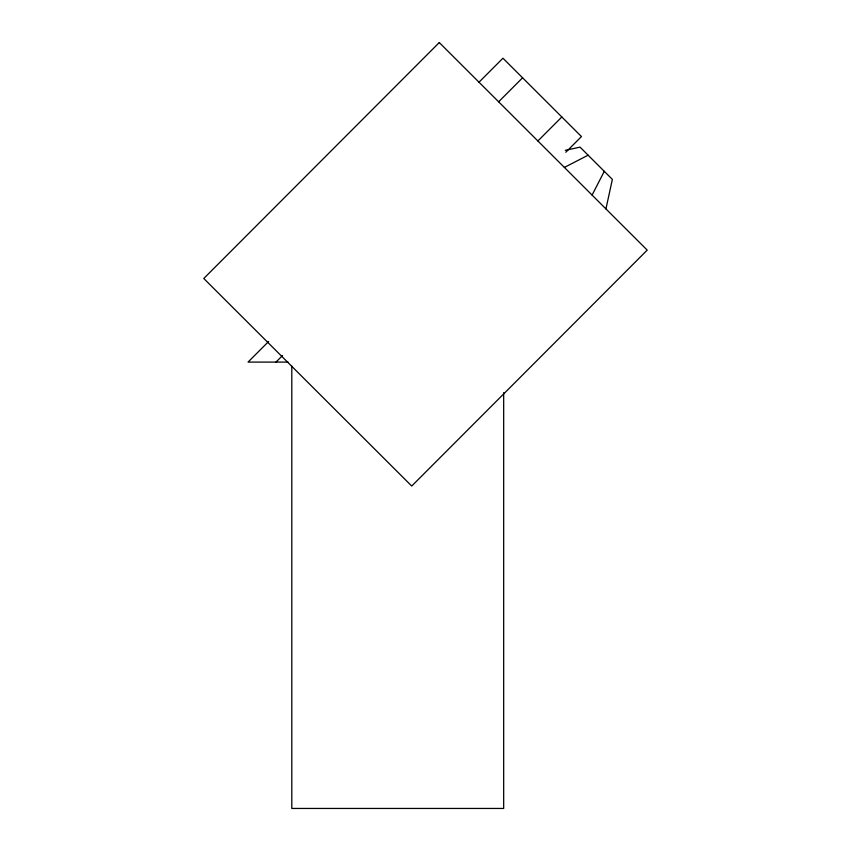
<?xml version="1.0" encoding="UTF-8"?>
<svg xmlns="http://www.w3.org/2000/svg" width="851" height="851" viewBox="0 0 851 851"><rect width="100%" height="100%" fill="white"/><g stroke="black" fill="none" stroke-linecap="round" stroke-linejoin="round"><path stroke-width="1.28" d="M291.797 366.079L291.797 808.45L503.675 808.45L503.675 392.651M605.944 208.91L612.358 179.391L580.042 147.127L565.287 150.361M592.094 195.081L604.284 171.328M479.007 82.207L502.952 58.208L581.456 136.564L565.798 152.255M498.633 101.79L522.578 77.803M268.608 341.506L248.056 362.09L288.064 362.09M275.99 362.09L282.543 355.537M537.885 140.968L561.83 116.981M564.383 167.424L588.126 155.19M439.276 42.55L203.783 278.49L411.724 486.049L647.217 250.109L439.276 42.55"/></g></svg>
